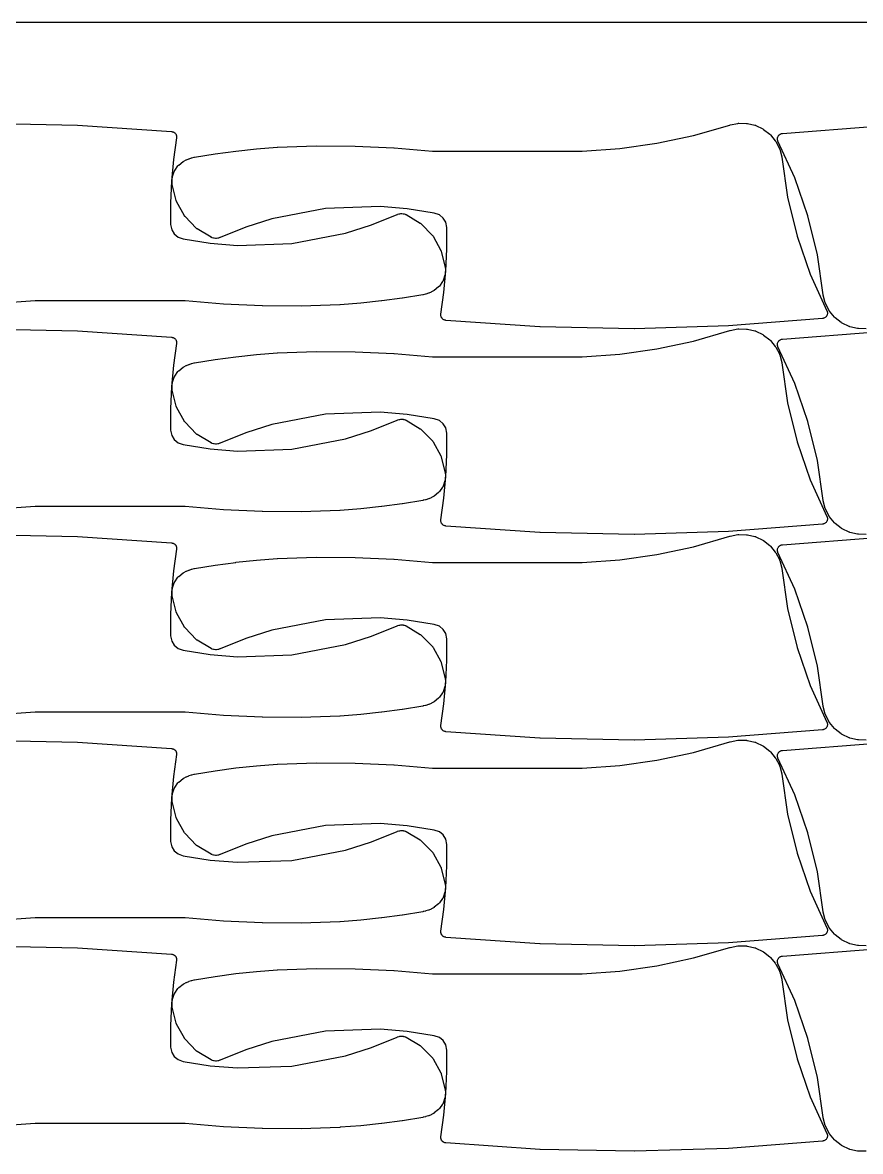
# Model space of a CAD drawing. Header units: metres. Extents: x 0 to 3000, y 0 to 1100.
# Drawn here: x 390 to 781, y 574 to 1100 of the extents above; entities that cross this region are included whole.
import ezdxf

# ---------------------------------------------------------------- set-up
doc = ezdxf.new("R2010")
doc.units = ezdxf.units.M

msp = doc.modelspace()

# ---------------------------------------------------------------- linework, layer by layer
at = {"color": 7}
msp.add_lwpolyline([(0, 0), (3000, 0), (3000, 1100), (0, 1100), (0, 0)], close=True, dxfattribs=at)
at = {"color": 1}
for points in [[(372.05, 1053.13), (415.88, 1052.27), (415.98, 1052.26), (459.75, 1049.25), (459.78, 1049.25), (459.81, 1049.24), (459.87, 1049.23), (459.94, 1049.23), (459.97, 1049.22), (460, 1049.22), (460.1, 1049.2), (460.3, 1049.15), (460.49, 1049.08), (460.58, 1049.04), (460.77, 1048.95), (460.94, 1048.84), (461.02, 1048.78), (461.19, 1048.66), (461.33, 1048.52), (461.41, 1048.44), (461.54, 1048.29), (461.66, 1048.12), (461.71, 1048.03), (461.81, 1047.85), (461.89, 1047.66), (461.92, 1047.57), (461.98, 1047.37), (462.02, 1047.17), (462.04, 1047.07), (462.06, 1046.87), (462.06, 1046.67), (462.05, 1046.56), (462.04, 1046.48), (462.04, 1046.4), (460.64, 1036.29), (459.73, 1026.18), (459.28, 1016.03), (459.31, 1006.02), (459.82, 1003.56), (459.82, 1003.56), (461, 1001.6), (462.78, 1000.16), (465.17, 999.31), (477.72, 997.31), (490.4, 996.28), (515.83, 997.19), (540.81, 1002), (552.94, 1005.85), (564.89, 1010.69), (564.95, 1010.71), (565.01, 1010.73), (565.6, 1010.93), (565.8, 1010.98), (566.01, 1011.02), (566.62, 1011.09), (566.82, 1011.1), (567.03, 1011.09), (567.64, 1011.03), (567.84, 1011), (568.04, 1010.95), (568.64, 1010.77), (568.68, 1010.75), (568.71, 1010.74), (568.77, 1010.72), (568.82, 1010.7), (568.86, 1010.68), (568.9, 1010.67), (568.95, 1010.64), (569, 1010.62), (569.03, 1010.6), (569.07, 1010.58), (575.63, 1006.67), (575.78, 1006.57), (575.92, 1006.46), (576.04, 1006.34), (581.26, 1000.94), (581.38, 1000.81), (581.48, 1000.67), (581.57, 1000.52), (585.21, 993.96), (585.29, 993.8), (585.36, 993.63), (585.41, 993.46), (587.23, 986.05), (587.24, 985.97), (587.26, 985.89), (587.26, 985.87), (587.27, 985.86), (587.27, 985.78), (587.28, 985.69), (587.28, 985.68), (587.28, 985.66), (587.28, 985.58), (587.29, 985.5), (587.19, 982.91), (587.17, 982.72), (587.14, 982.53), (587.08, 982.35), (586.27, 979.94), (586.2, 979.76), (586.12, 979.59), (586.02, 979.43), (584.56, 977.35), (584.45, 977.2), (584.31, 977.06), (584.17, 976.94), (582.15, 975.32), (582.07, 975.27), (582, 975.22), (581.99, 975.21), (581.99, 975.21), (581.91, 975.16), (581.83, 975.12), (580.79, 974.57), (580.63, 974.49), (579.54, 974.04), (579.38, 973.98), (578.26, 973.62), (578.09, 973.57), (576.94, 973.31), (576.89, 973.3), (576.83, 973.29), (567.29, 971.71), (567.23, 971.71), (557.65, 970.41), (557.6, 970.4), (547.98, 969.39), (547.92, 969.38), (538.28, 968.65), (538.24, 968.65), (538.2, 968.64), (520.18, 968.02), (520.1, 968.02), (502.08, 968.11), (502, 968.11), (483.99, 968.91), (483.91, 968.92), (466.03, 970.42), (396.26, 970.42), (378.78, 969.19)], [(783.28, 957.48), (779.7, 957.52), (779.48, 957.54), (779.27, 957.57), (775.78, 958.38), (775.57, 958.45), (775.37, 958.53), (772.1, 960.09), (771.91, 960.19), (771.73, 960.32), (768.87, 962.55), (768.71, 962.69), (768.56, 962.85), (766.28, 965.61), (766.15, 965.78), (766.04, 965.97), (764.4, 969.15), (764.31, 969.35), (764.24, 969.55), (763.31, 973.06), (763.31, 973.07), (763.31, 973.09), (763.29, 973.17), (763.27, 973.25), (763.27, 973.27), (763.27, 973.28), (760.58, 991.9), (756.17, 1010.05), (750.05, 1027.7), (742.24, 1044.81), (742.21, 1044.88), (742.18, 1044.95), (742.14, 1045.06), (742.07, 1045.29), (742.03, 1045.53), (742.01, 1045.65), (742, 1045.89), (742.02, 1046.13), (742.03, 1046.25), (742.08, 1046.49), (742.15, 1046.72), (742.2, 1046.84), (742.3, 1047.06), (742.43, 1047.27), (742.5, 1047.36), (742.65, 1047.55), (742.83, 1047.72), (742.92, 1047.8), (743.11, 1047.95), (743.32, 1048.07), (743.42, 1048.12), (743.65, 1048.22), (743.88, 1048.29), (744, 1048.31), (744.05, 1048.32), (744.09, 1048.33), (744.14, 1048.34), (744.19, 1048.35), (744.24, 1048.35), (744.29, 1048.36), (788.02, 1051.82)], [(372.05, 957.38), (415.88, 956.52), (415.98, 956.52), (459.75, 953.5), (459.78, 953.5), (459.81, 953.5), (459.87, 953.49), (459.94, 953.48), (459.97, 953.47), (460, 953.47), (460.1, 953.45), (460.3, 953.4), (460.49, 953.33), (460.58, 953.29), (460.77, 953.2), (460.94, 953.09), (461.02, 953.03), (461.19, 952.91), (461.33, 952.77), (461.41, 952.69), (461.54, 952.54), (461.66, 952.37), (461.71, 952.28), (461.81, 952.1), (461.89, 951.92), (461.92, 951.82), (461.98, 951.63), (462.02, 951.43), (462.04, 951.33), (462.06, 951.12), (462.06, 950.92), (462.05, 950.82), (462.04, 950.74), (462.04, 950.66), (460.64, 940.54), (459.73, 930.43), (459.28, 920.28), (459.31, 910.27), (459.82, 907.81), (459.82, 907.81), (461, 905.86), (462.78, 904.41), (465.17, 903.57), (477.72, 901.56), (490.4, 900.53), (515.83, 901.44), (540.81, 906.26), (552.94, 910.1), (564.89, 914.94), (564.95, 914.96), (565.01, 914.98), (565.6, 915.18), (565.8, 915.23), (566.01, 915.27), (566.62, 915.34), (566.82, 915.35), (567.03, 915.34), (567.64, 915.28), (567.84, 915.25), (568.04, 915.2), (568.64, 915.02), (568.68, 915.01), (568.71, 914.99), (568.77, 914.97), (568.82, 914.95), (568.86, 914.94), (568.9, 914.92), (568.95, 914.89), (569, 914.87), (569.03, 914.85), (569.07, 914.83), (575.63, 910.92), (575.78, 910.82), (575.92, 910.71), (576.04, 910.59), (581.26, 905.2), (581.38, 905.06), (581.48, 904.92), (581.57, 904.77), (585.21, 898.21), (585.29, 898.05), (585.36, 897.89), (585.41, 897.72), (587.23, 890.3), (587.24, 890.22), (587.26, 890.14), (587.26, 890.13), (587.27, 890.11), (587.27, 890.03), (587.28, 889.95), (587.28, 889.93), (587.28, 889.91), (587.28, 889.83), (587.29, 889.75), (587.19, 887.16), (587.17, 886.97), (587.14, 886.78), (587.08, 886.6), (586.27, 884.19), (586.2, 884.02), (586.12, 883.85), (586.02, 883.69), (584.56, 881.61), (584.45, 881.45), (584.31, 881.31), (584.17, 881.19), (582.15, 879.57), (582.07, 879.52), (582, 879.47), (581.99, 879.46), (581.99, 879.46), (581.91, 879.41), (581.83, 879.37), (580.79, 878.82), (580.63, 878.75), (579.54, 878.29), (579.38, 878.23), (578.26, 877.87), (578.09, 877.83), (576.94, 877.57), (576.89, 877.56), (576.83, 877.54), (567.29, 875.97), (567.23, 875.96), (557.65, 874.66), (557.6, 874.65), (547.98, 873.64), (547.92, 873.63), (538.28, 872.9), (538.24, 872.9), (538.2, 872.9), (520.18, 872.28), (520.1, 872.27), (502.08, 872.36), (502, 872.37), (483.99, 873.16), (483.91, 873.17), (466.03, 874.67), (396.26, 874.67), (378.78, 873.44)], [(783.28, 861.73), (779.7, 861.78), (779.48, 861.79), (779.27, 861.83), (775.78, 862.64), (775.57, 862.7), (775.37, 862.78), (772.1, 864.34), (771.91, 864.44), (771.73, 864.57), (768.87, 866.8), (768.71, 866.94), (768.56, 867.1), (766.28, 869.86), (766.15, 870.03), (766.04, 870.22), (764.4, 873.4), (764.31, 873.6), (764.24, 873.81), (763.31, 877.31), (763.31, 877.33), (763.31, 877.34), (763.29, 877.42), (763.27, 877.5), (763.27, 877.52), (763.27, 877.54), (760.58, 896.16), (756.17, 914.3), (750.05, 931.95), (742.24, 949.06), (742.21, 949.13), (742.18, 949.2), (742.14, 949.31), (742.07, 949.55), (742.03, 949.79), (742.01, 949.91), (742, 950.15), (742.02, 950.39), (742.03, 950.51), (742.08, 950.74), (742.15, 950.98), (742.2, 951.09), (742.3, 951.31), (742.43, 951.52), (742.5, 951.62), (742.65, 951.81), (742.83, 951.97), (742.92, 952.05), (743.11, 952.2), (743.32, 952.32), (743.42, 952.37), (743.65, 952.47), (743.88, 952.54), (744, 952.57), (744.05, 952.58), (744.09, 952.59), (744.14, 952.59), (744.19, 952.6), (744.24, 952.61), (744.29, 952.61), (788.02, 956.07)], [(372.05, 861.63), (415.88, 860.77), (415.98, 860.77), (459.75, 857.75), (459.78, 857.75), (459.81, 857.75), (459.87, 857.74), (459.94, 857.73), (459.97, 857.72), (460, 857.72), (460.1, 857.7), (460.3, 857.65), (460.49, 857.58), (460.58, 857.54), (460.77, 857.45), (460.94, 857.34), (461.02, 857.29), (461.19, 857.16), (461.33, 857.02), (461.41, 856.95), (461.54, 856.79), (461.66, 856.62), (461.71, 856.54), (461.81, 856.36), (461.89, 856.17), (461.92, 856.07), (461.98, 855.88), (462.02, 855.68), (462.04, 855.58), (462.06, 855.37), (462.06, 855.17), (462.05, 855.07), (462.04, 854.99), (462.04, 854.91), (460.64, 844.8), (459.73, 834.68), (459.28, 824.54), (459.31, 814.53), (459.82, 812.06), (459.82, 812.06), (461, 810.11), (462.78, 808.66), (465.17, 807.82), (477.72, 805.81), (490.4, 804.78), (515.83, 805.69), (540.81, 810.51), (552.94, 814.35), (564.89, 819.19), (564.95, 819.21), (565.01, 819.24), (565.6, 819.43), (565.8, 819.49), (566.01, 819.52), (566.62, 819.59), (566.82, 819.6), (567.03, 819.59), (567.64, 819.54), (567.84, 819.51), (568.04, 819.46), (568.64, 819.27), (568.68, 819.26), (568.71, 819.25), (568.77, 819.23), (568.82, 819.21), (568.86, 819.19), (568.9, 819.17), (568.95, 819.15), (569, 819.12), (569.03, 819.1), (569.07, 819.08), (575.63, 815.17), (575.78, 815.08), (575.92, 814.97), (576.04, 814.85), (581.26, 809.45), (581.38, 809.32), (581.48, 809.18), (581.57, 809.03), (585.21, 802.46), (585.29, 802.3), (585.36, 802.14), (585.41, 801.97), (587.23, 794.55), (587.24, 794.47), (587.26, 794.39), (587.26, 794.38), (587.27, 794.36), (587.27, 794.28), (587.28, 794.2), (587.28, 794.18), (587.28, 794.17), (587.28, 794.08), (587.29, 794), (587.19, 791.41), (587.17, 791.22), (587.14, 791.03), (587.08, 790.85), (586.27, 788.45), (586.2, 788.27), (586.12, 788.1), (586.02, 787.94), (584.56, 785.86), (584.45, 785.71), (584.31, 785.57), (584.17, 785.44), (582.15, 783.83), (582.07, 783.77), (582, 783.72), (581.99, 783.72), (581.99, 783.71), (581.91, 783.67), (581.83, 783.62), (580.79, 783.07), (580.63, 783), (579.54, 782.54), (579.38, 782.48), (578.26, 782.12), (578.09, 782.08), (576.94, 781.82), (576.89, 781.81), (576.83, 781.8), (567.29, 780.22), (567.23, 780.21), (557.65, 778.91), (557.6, 778.91), (547.98, 777.89), (547.92, 777.88), (538.28, 777.15), (538.24, 777.15), (538.2, 777.15), (520.18, 776.53), (520.1, 776.53), (502.08, 776.62), (502, 776.62), (483.99, 777.42), (483.91, 777.42), (466.03, 778.92), (396.26, 778.92), (378.78, 777.69)], [(783.28, 765.98), (779.7, 766.03), (779.48, 766.04), (779.27, 766.08), (775.78, 766.89), (775.57, 766.95), (775.37, 767.03), (772.1, 768.59), (771.91, 768.7), (771.73, 768.82), (768.87, 771.05), (768.71, 771.19), (768.56, 771.35), (766.28, 774.11), (766.15, 774.28), (766.04, 774.47), (764.4, 777.65), (764.31, 777.85), (764.24, 778.06), (763.31, 781.56), (763.31, 781.58), (763.31, 781.6), (763.29, 781.67), (763.27, 781.75), (763.27, 781.77), (763.27, 781.79), (760.58, 800.41), (756.17, 818.56), (750.05, 836.2), (742.24, 853.31), (742.21, 853.38), (742.18, 853.45), (742.14, 853.57), (742.07, 853.8), (742.03, 854.04), (742.01, 854.16), (742, 854.4), (742.02, 854.64), (742.03, 854.76), (742.08, 855), (742.15, 855.23), (742.2, 855.34), (742.3, 855.56), (742.43, 855.77), (742.5, 855.87), (742.65, 856.06), (742.83, 856.23), (742.92, 856.31), (743.11, 856.45), (743.32, 856.57), (743.42, 856.63), (743.65, 856.72), (743.88, 856.79), (744, 856.82), (744.05, 856.83), (744.09, 856.84), (744.14, 856.85), (744.19, 856.85), (744.24, 856.86), (744.29, 856.86), (788.02, 860.32)], [(372.05, 765.88), (415.88, 765.03), (415.98, 765.02), (459.75, 762.01), (459.78, 762), (459.81, 762), (459.87, 761.99), (459.94, 761.98), (459.97, 761.98), (460, 761.97), (460.1, 761.95), (460.3, 761.9), (460.49, 761.83), (460.58, 761.79), (460.77, 761.7), (460.94, 761.6), (461.02, 761.54), (461.19, 761.41), (461.33, 761.27), (461.41, 761.2), (461.54, 761.04), (461.66, 760.87), (461.71, 760.79), (461.81, 760.61), (461.89, 760.42), (461.92, 760.32), (461.98, 760.13), (462.02, 759.93), (462.04, 759.83), (462.06, 759.63), (462.06, 759.42), (462.05, 759.32), (462.04, 759.24), (462.04, 759.16), (460.64, 749.05), (459.73, 738.93), (459.28, 728.79), (459.31, 718.78), (459.82, 716.31), (459.82, 716.31), (461, 714.36), (462.78, 712.91), (465.17, 712.07), (477.72, 710.06), (490.4, 709.04), (515.83, 709.94), (540.81, 714.76), (552.94, 718.6), (564.89, 723.44), (564.95, 723.47), (565.01, 723.49), (565.6, 723.68), (565.8, 723.74), (566.01, 723.77), (566.62, 723.84), (566.82, 723.85), (567.03, 723.85), (567.64, 723.79), (567.84, 723.76), (568.04, 723.71), (568.64, 723.53), (568.68, 723.51), (568.71, 723.5), (568.77, 723.48), (568.82, 723.46), (568.86, 723.44), (568.9, 723.42), (568.95, 723.4), (569, 723.37), (569.03, 723.35), (569.07, 723.33), (575.63, 719.43), (575.78, 719.33), (575.92, 719.22), (576.04, 719.1), (581.26, 713.7), (581.38, 713.57), (581.48, 713.43), (581.57, 713.28), (585.21, 706.71), (585.29, 706.55), (585.36, 706.39), (585.41, 706.22), (587.23, 698.81), (587.24, 698.73), (587.26, 698.65), (587.26, 698.63), (587.27, 698.61), (587.27, 698.53), (587.28, 698.45), (587.28, 698.43), (587.28, 698.42), (587.28, 698.34), (587.29, 698.25), (587.19, 695.67), (587.17, 695.48), (587.14, 695.29), (587.08, 695.1), (586.27, 692.7), (586.2, 692.52), (586.12, 692.35), (586.02, 692.19), (584.56, 690.11), (584.45, 689.96), (584.31, 689.82), (584.17, 689.69), (582.15, 688.08), (582.07, 688.03), (582, 687.97), (581.99, 687.97), (581.99, 687.96), (581.91, 687.92), (581.83, 687.87), (580.79, 687.32), (580.63, 687.25), (579.54, 686.8), (579.38, 686.74), (578.26, 686.38), (578.09, 686.33), (576.94, 686.07), (576.89, 686.06), (576.83, 686.05), (567.29, 684.47), (567.23, 684.46), (557.65, 683.16), (557.6, 683.16), (547.98, 682.14), (547.92, 682.14), (538.28, 681.4), (538.24, 681.4), (538.2, 681.4), (520.18, 680.78), (520.1, 680.78), (502.08, 680.87), (502, 680.87), (483.99, 681.67), (483.91, 681.67), (466.03, 683.18), (396.26, 683.18), (378.78, 681.94)], [(783.28, 670.23), (779.7, 670.28), (779.48, 670.29), (779.27, 670.33), (775.78, 671.14), (775.57, 671.2), (775.37, 671.28), (772.1, 672.84), (771.91, 672.95), (771.73, 673.07), (768.87, 675.3), (768.71, 675.44), (768.56, 675.6), (766.28, 678.36), (766.15, 678.54), (766.04, 678.72), (764.4, 681.91), (764.31, 682.1), (764.24, 682.31), (763.31, 685.81), (763.31, 685.83), (763.31, 685.85), (763.29, 685.93), (763.27, 686.01), (763.27, 686.02), (763.27, 686.04), (760.58, 704.66), (756.17, 722.81), (750.05, 740.46), (742.24, 757.57), (742.21, 757.64), (742.18, 757.71), (742.14, 757.82), (742.07, 758.05), (742.03, 758.29), (742.01, 758.41), (742, 758.65), (742.02, 758.89), (742.03, 759.01), (742.08, 759.25), (742.15, 759.48), (742.2, 759.59), (742.3, 759.81), (742.43, 760.02), (742.5, 760.12), (742.65, 760.31), (742.83, 760.48), (742.92, 760.56), (743.11, 760.7), (743.32, 760.82), (743.42, 760.88), (743.65, 760.98), (743.88, 761.04), (744, 761.07), (744.05, 761.08), (744.09, 761.09), (744.14, 761.1), (744.19, 761.11), (744.24, 761.11), (744.29, 761.12), (788.02, 764.57)], [(372.05, 670.13), (415.88, 669.28), (415.98, 669.27), (459.75, 666.26), (459.78, 666.25), (459.81, 666.25), (459.87, 666.24), (459.94, 666.24), (459.97, 666.23), (460, 666.22), (460.1, 666.2), (460.3, 666.15), (460.49, 666.08), (460.58, 666.04), (460.77, 665.96), (460.94, 665.85), (461.02, 665.79), (461.19, 665.67), (461.33, 665.53), (461.41, 665.45), (461.54, 665.3), (461.66, 665.13), (461.71, 665.04), (461.81, 664.86), (461.89, 664.67), (461.92, 664.58), (461.98, 664.38), (462.02, 664.18), (462.04, 664.08), (462.06, 663.88), (462.06, 663.67), (462.05, 663.57), (462.04, 663.49), (462.04, 663.41), (460.64, 653.3), (459.73, 643.19), (459.28, 633.04), (459.31, 623.03), (459.82, 620.57), (459.82, 620.57), (461, 618.61), (462.78, 617.17), (465.17, 616.32), (477.72, 614.31), (490.4, 613.29), (515.83, 614.2), (540.81, 619.01), (552.94, 622.86), (564.89, 627.7), (564.95, 627.72), (565.01, 627.74), (565.6, 627.94), (565.8, 627.99), (566.01, 628.02), (566.62, 628.09), (566.82, 628.11), (567.03, 628.1), (567.64, 628.04), (567.84, 628.01), (568.04, 627.96), (568.64, 627.78), (568.68, 627.76), (568.71, 627.75), (568.77, 627.73), (568.82, 627.71), (568.86, 627.69), (568.9, 627.68), (568.95, 627.65), (569, 627.63), (569.03, 627.6), (569.07, 627.58), (575.63, 623.68), (575.78, 623.58), (575.92, 623.47), (576.04, 623.35), (581.26, 617.95), (581.38, 617.82), (581.48, 617.68), (581.57, 617.53), (585.21, 610.97), (585.29, 610.81), (585.36, 610.64), (585.41, 610.47), (587.23, 603.06), (587.24, 602.98), (587.26, 602.9), (587.26, 602.88), (587.27, 602.87), (587.27, 602.78), (587.28, 602.7), (587.28, 602.69), (587.28, 602.67), (587.28, 602.59), (587.29, 602.51), (587.19, 599.92), (587.17, 599.73), (587.14, 599.54), (587.08, 599.35), (586.27, 596.95), (586.2, 596.77), (586.12, 596.6), (586.02, 596.44), (584.56, 594.36), (584.45, 594.21), (584.31, 594.07), (584.17, 593.94), (582.15, 592.33), (582.07, 592.28), (582, 592.22), (581.99, 592.22), (581.99, 592.22), (581.91, 592.17), (581.83, 592.12), (580.79, 591.58), (580.63, 591.5), (579.54, 591.05), (579.38, 590.99), (578.26, 590.63), (578.09, 590.58), (576.94, 590.32), (576.89, 590.31), (576.83, 590.3), (567.29, 588.72), (567.23, 588.71), (557.65, 587.42), (557.6, 587.41), (547.98, 586.39), (547.92, 586.39), (538.28, 585.66), (538.24, 585.66), (538.2, 585.65), (520.18, 585.03), (520.1, 585.03), (502.08, 585.12), (502, 585.12), (483.99, 585.92), (483.91, 585.93), (466.03, 587.43), (396.26, 587.43), (378.78, 586.2)], [(783.28, 574.49), (779.7, 574.53), (779.48, 574.55), (779.27, 574.58), (775.78, 575.39), (775.57, 575.45), (775.37, 575.54), (772.1, 577.1), (771.91, 577.2), (771.73, 577.32), (768.87, 579.55), (768.71, 579.7), (768.56, 579.86), (766.28, 582.62), (766.15, 582.79), (766.04, 582.97), (764.4, 586.16), (764.31, 586.36), (764.24, 586.56), (763.31, 590.07), (763.31, 590.08), (763.31, 590.1), (763.29, 590.18), (763.27, 590.26), (763.27, 590.28), (763.27, 590.29), (760.58, 608.91), (756.17, 627.06), (750.05, 644.71), (742.24, 661.82), (742.21, 661.89), (742.18, 661.96), (742.14, 662.07), (742.07, 662.3), (742.03, 662.54), (742.01, 662.66), (742, 662.9), (742.02, 663.14), (742.03, 663.26), (742.08, 663.5), (742.15, 663.73), (742.2, 663.85), (742.3, 664.07), (742.43, 664.27), (742.5, 664.37), (742.65, 664.56), (742.83, 664.73), (742.92, 664.81), (743.11, 664.96), (743.32, 665.08), (743.42, 665.13), (743.65, 665.23), (743.88, 665.3), (744, 665.32), (744.05, 665.33), (744.09, 665.34), (744.14, 665.35), (744.19, 665.36), (744.24, 665.36), (744.29, 665.37), (788.02, 668.83)]]:
    msp.add_lwpolyline(points, dxfattribs=at)
for points in [[(587.47, 1007.05), (586.28, 1009), (584.51, 1010.45), (582.12, 1011.29), (569.56, 1013.3), (556.88, 1014.32), (531.46, 1013.42), (506.47, 1008.6), (494.35, 1004.76), (482.39, 999.92), (482.33, 999.89), (482.27, 999.87), (481.68, 999.68), (481.48, 999.62), (481.28, 999.59), (480.67, 999.52), (480.46, 999.51), (480.26, 999.51), (479.65, 999.57), (479.44, 999.6), (479.24, 999.65), (478.65, 999.83), (478.61, 999.85), (478.57, 999.86), (478.52, 999.88), (478.46, 999.9), (478.43, 999.92), (478.39, 999.94), (478.34, 999.96), (478.29, 999.99), (478.25, 1000.01), (478.22, 1000.03), (471.66, 1003.93), (471.51, 1004.03), (471.37, 1004.14), (471.24, 1004.26), (466.02, 1009.66), (465.91, 1009.79), (465.8, 1009.93), (465.71, 1010.08), (462.07, 1016.65), (461.99, 1016.8), (461.93, 1016.97), (461.88, 1017.14), (460.06, 1024.55), (460.04, 1024.63), (460.02, 1024.71), (460.02, 1024.73), (460.02, 1024.75), (460.01, 1024.83), (460, 1024.91), (460, 1024.92), (460, 1024.94), (460, 1025.02), (460, 1025.11), (460.1, 1027.69), (460.11, 1027.88), (460.15, 1028.07), (460.2, 1028.26), (461.01, 1030.66), (461.08, 1030.84), (461.17, 1031.01), (461.27, 1031.17), (462.72, 1033.25), (462.84, 1033.4), (462.97, 1033.54), (463.12, 1033.67), (465.14, 1035.28), (465.21, 1035.33), (465.29, 1035.39), (465.29, 1035.39), (465.3, 1035.4), (465.38, 1035.44), (465.46, 1035.49), (466.5, 1036.04), (466.66, 1036.11), (467.74, 1036.56), (467.9, 1036.62), (469.02, 1036.98), (469.19, 1037.03), (470.34, 1037.29), (470.4, 1037.3), (470.46, 1037.31), (480, 1038.89), (480.05, 1038.9), (489.63, 1040.19), (489.69, 1040.2), (499.3, 1041.22), (499.36, 1041.22), (509, 1041.96), (509.04, 1041.96), (509.08, 1041.96), (527.11, 1042.58), (527.18, 1042.58), (545.21, 1042.49), (545.29, 1042.49), (563.29, 1041.69), (563.37, 1041.69), (581.26, 1040.18), (651.03, 1040.18), (668.51, 1041.42), (685.84, 1043.85), (702.96, 1047.48), (719.88, 1052.31), (719.95, 1052.33), (720.02, 1052.35), (723.57, 1053.08), (723.79, 1053.12), (724, 1053.13), (727.59, 1053.08), (727.8, 1053.07), (728.01, 1053.03), (731.5, 1052.22), (731.71, 1052.16), (731.91, 1052.08), (735.18, 1050.52), (735.37, 1050.41), (735.55, 1050.29), (738.41, 1048.06), (738.57, 1047.92), (738.72, 1047.76), (741.01, 1045), (741.13, 1044.82), (741.24, 1044.64), (742.89, 1041.45), (742.97, 1041.26), (743.04, 1041.05), (743.97, 1037.55), (743.97, 1037.53), (743.98, 1037.51), (744, 1037.43), (744.01, 1037.35), (744.01, 1037.34), (744.02, 1037.32), (746.71, 1018.7), (751.12, 1000.55), (757.23, 982.9), (765.05, 965.79), (765.08, 965.72), (765.11, 965.65), (765.15, 965.54), (765.22, 965.31), (765.26, 965.07), (765.27, 964.95), (765.29, 964.71), (765.27, 964.47), (765.25, 964.35), (765.21, 964.11), (765.13, 963.88), (765.09, 963.77), (764.99, 963.55), (764.86, 963.34), (764.79, 963.24), (764.63, 963.05), (764.46, 962.88), (764.37, 962.8), (764.18, 962.66), (763.97, 962.53), (763.86, 962.48), (763.64, 962.38), (763.41, 962.32), (763.29, 962.29), (763.24, 962.28), (763.19, 962.27), (763.14, 962.26), (763.09, 962.25), (763.04, 962.25), (763, 962.24), (719.26, 958.78), (719.16, 958.78), (675.34, 957.48), (675.24, 957.48), (631.4, 958.33), (631.31, 958.34), (587.54, 961.35), (587.51, 961.36), (587.48, 961.36), (587.41, 961.37), (587.34, 961.38), (587.31, 961.38), (587.29, 961.39), (587.19, 961.41), (586.99, 961.46), (586.79, 961.53), (586.7, 961.57), (586.52, 961.66), (586.34, 961.76), (586.26, 961.82), (586.1, 961.95), (585.95, 962.09), (585.88, 962.16), (585.75, 962.32), (585.63, 962.49), (585.57, 962.57), (585.48, 962.75), (585.4, 962.94), (585.36, 963.03), (585.3, 963.23), (585.26, 963.43), (585.25, 963.53), (585.23, 963.73), (585.23, 963.94), (585.23, 964.04), (585.24, 964.12), (585.25, 964.2), (586.64, 974.31), (587.56, 984.43), (588, 994.57), (587.97, 1004.58), (587.47, 1007.05)], [(587.47, 911.3), (586.28, 913.25), (584.51, 914.7), (582.12, 915.54), (569.56, 917.55), (556.88, 918.57), (531.46, 917.67), (506.47, 912.85), (494.35, 909.01), (482.39, 904.17), (482.33, 904.15), (482.27, 904.12), (481.68, 903.93), (481.48, 903.87), (481.28, 903.84), (480.67, 903.77), (480.46, 903.76), (480.26, 903.77), (479.65, 903.82), (479.44, 903.85), (479.24, 903.9), (478.65, 904.09), (478.61, 904.1), (478.57, 904.11), (478.52, 904.13), (478.46, 904.15), (478.43, 904.17), (478.39, 904.19), (478.34, 904.21), (478.29, 904.24), (478.25, 904.26), (478.22, 904.28), (471.66, 908.19), (471.51, 908.28), (471.37, 908.39), (471.24, 908.51), (466.02, 913.91), (465.91, 914.04), (465.8, 914.18), (465.71, 914.33), (462.07, 920.9), (461.99, 921.06), (461.93, 921.22), (461.88, 921.39), (460.06, 928.81), (460.04, 928.89), (460.02, 928.97), (460.02, 928.98), (460.02, 929), (460.01, 929.08), (460, 929.16), (460, 929.18), (460, 929.19), (460, 929.28), (460, 929.36), (460.1, 931.94), (460.11, 932.14), (460.15, 932.32), (460.2, 932.51), (461.01, 934.91), (461.08, 935.09), (461.17, 935.26), (461.27, 935.42), (462.72, 937.5), (462.84, 937.65), (462.97, 937.79), (463.12, 937.92), (465.14, 939.53), (465.21, 939.59), (465.29, 939.64), (465.29, 939.64), (465.3, 939.65), (465.38, 939.69), (465.46, 939.74), (466.5, 940.29), (466.66, 940.36), (467.74, 940.82), (467.9, 940.88), (469.02, 941.23), (469.19, 941.28), (470.34, 941.54), (470.4, 941.55), (470.46, 941.56), (480, 943.14), (480.05, 943.15), (489.63, 944.45), (489.69, 944.45), (499.3, 945.47), (499.36, 945.47), (509, 946.21), (509.04, 946.21), (509.08, 946.21), (527.11, 946.83), (527.18, 946.83), (545.21, 946.74), (545.29, 946.74), (563.29, 945.94), (563.37, 945.94), (581.26, 944.44), (651.03, 944.44), (668.51, 945.67), (685.84, 948.1), (702.96, 951.73), (719.88, 956.57), (719.95, 956.58), (720.02, 956.6), (723.57, 957.34), (723.79, 957.37), (724, 957.38), (727.59, 957.33), (727.8, 957.32), (728.01, 957.28), (731.5, 956.47), (731.71, 956.41), (731.91, 956.33), (735.18, 954.77), (735.37, 954.66), (735.55, 954.54), (738.41, 952.31), (738.57, 952.17), (738.72, 952.01), (741.01, 949.25), (741.13, 949.08), (741.24, 948.89), (742.89, 945.71), (742.97, 945.51), (743.04, 945.3), (743.97, 941.8), (743.97, 941.78), (743.98, 941.76), (744, 941.68), (744.01, 941.61), (744.01, 941.59), (744.02, 941.57), (746.71, 922.95), (751.12, 904.8), (757.23, 887.16), (765.05, 870.04), (765.08, 869.98), (765.11, 869.91), (765.15, 869.79), (765.22, 869.56), (765.26, 869.32), (765.27, 869.2), (765.29, 868.96), (765.27, 868.72), (765.25, 868.6), (765.21, 868.36), (765.13, 868.13), (765.09, 868.02), (764.99, 867.8), (764.86, 867.59), (764.79, 867.49), (764.63, 867.3), (764.46, 867.13), (764.37, 867.05), (764.18, 866.91), (763.97, 866.79), (763.86, 866.73), (763.64, 866.64), (763.41, 866.57), (763.29, 866.54), (763.24, 866.53), (763.19, 866.52), (763.14, 866.51), (763.09, 866.51), (763.04, 866.5), (763, 866.5), (719.26, 863.04), (719.16, 863.03), (675.34, 861.73), (675.24, 861.73), (631.4, 862.59), (631.31, 862.59), (587.54, 865.61), (587.51, 865.61), (587.48, 865.61), (587.41, 865.62), (587.34, 865.63), (587.31, 865.64), (587.29, 865.64), (587.19, 865.66), (586.99, 865.71), (586.79, 865.78), (586.7, 865.82), (586.52, 865.91), (586.34, 866.02), (586.26, 866.07), (586.1, 866.2), (585.95, 866.34), (585.88, 866.41), (585.75, 866.57), (585.63, 866.74), (585.57, 866.82), (585.48, 867), (585.4, 867.19), (585.36, 867.29), (585.3, 867.48), (585.26, 867.68), (585.25, 867.78), (585.23, 867.99), (585.23, 868.19), (585.23, 868.29), (585.24, 868.37), (585.25, 868.45), (586.64, 878.56), (587.56, 888.68), (588, 898.82), (587.97, 908.83), (587.47, 911.3)], [(587.47, 815.55), (586.28, 817.5), (584.51, 818.95), (582.12, 819.79), (569.56, 821.8), (556.88, 822.83), (531.46, 821.92), (506.47, 817.1), (494.35, 813.26), (482.39, 808.42), (482.33, 808.4), (482.27, 808.38), (481.68, 808.18), (481.48, 808.13), (481.28, 808.09), (480.67, 808.02), (480.46, 808.01), (480.26, 808.02), (479.65, 808.08), (479.44, 808.1), (479.24, 808.16), (478.65, 808.34), (478.61, 808.35), (478.57, 808.36), (478.52, 808.39), (478.46, 808.41), (478.43, 808.42), (478.39, 808.44), (478.34, 808.47), (478.29, 808.49), (478.25, 808.51), (478.22, 808.53), (471.66, 812.44), (471.51, 812.54), (471.37, 812.65), (471.24, 812.77), (466.02, 818.16), (465.91, 818.3), (465.8, 818.44), (465.71, 818.58), (462.07, 825.15), (461.99, 825.31), (461.93, 825.47), (461.88, 825.64), (460.06, 833.06), (460.04, 833.14), (460.02, 833.22), (460.02, 833.23), (460.02, 833.25), (460.01, 833.33), (460, 833.41), (460, 833.43), (460, 833.45), (460, 833.53), (460, 833.61), (460.1, 836.2), (460.11, 836.39), (460.15, 836.58), (460.2, 836.76), (461.01, 839.17), (461.08, 839.34), (461.17, 839.51), (461.27, 839.67), (462.72, 841.75), (462.84, 841.91), (462.97, 842.05), (463.12, 842.17), (465.14, 843.79), (465.21, 843.84), (465.29, 843.89), (465.29, 843.9), (465.3, 843.9), (465.38, 843.95), (465.46, 843.99), (466.5, 844.54), (466.66, 844.61), (467.74, 845.07), (467.9, 845.13), (469.02, 845.49), (469.19, 845.53), (470.34, 845.79), (470.4, 845.8), (470.46, 845.82), (480, 847.39), (480.05, 847.4), (489.63, 848.7), (489.69, 848.71), (499.3, 849.72), (499.36, 849.73), (509, 850.46), (509.04, 850.46), (509.08, 850.46), (527.11, 851.08), (527.18, 851.09), (545.21, 851), (545.29, 850.99), (563.29, 850.19), (563.37, 850.19), (581.26, 848.69), (651.03, 848.69), (668.51, 849.92), (685.84, 852.36), (702.96, 855.99), (719.88, 860.82), (719.95, 860.84), (720.02, 860.85), (723.57, 861.59), (723.79, 861.62), (724, 861.63), (727.59, 861.58), (727.8, 861.57), (728.01, 861.53), (731.5, 860.72), (731.71, 860.66), (731.91, 860.58), (735.18, 859.02), (735.37, 858.92), (735.55, 858.79), (738.41, 856.56), (738.57, 856.42), (738.72, 856.26), (741.01, 853.5), (741.13, 853.33), (741.24, 853.14), (742.89, 849.96), (742.97, 849.76), (743.04, 849.55), (743.97, 846.05), (743.97, 846.03), (743.98, 846.02), (744, 845.94), (744.01, 845.86), (744.01, 845.84), (744.02, 845.82), (746.71, 827.2), (751.12, 809.06), (757.23, 791.41), (765.05, 774.3), (765.08, 774.23), (765.11, 774.16), (765.15, 774.04), (765.22, 773.81), (765.26, 773.57), (765.27, 773.45), (765.29, 773.21), (765.27, 772.97), (765.25, 772.85), (765.21, 772.62), (765.13, 772.38), (765.09, 772.27), (764.99, 772.05), (764.86, 771.84), (764.79, 771.74), (764.63, 771.55), (764.46, 771.38), (764.37, 771.31), (764.18, 771.16), (763.97, 771.04), (763.86, 770.98), (763.64, 770.89), (763.41, 770.82), (763.29, 770.79), (763.24, 770.78), (763.19, 770.77), (763.14, 770.77), (763.09, 770.76), (763.04, 770.75), (763, 770.75), (719.26, 767.29), (719.16, 767.28), (675.34, 765.98), (675.24, 765.98), (631.4, 766.84), (631.31, 766.84), (587.54, 769.86), (587.51, 769.86), (587.48, 769.86), (587.41, 769.87), (587.34, 769.88), (587.31, 769.89), (587.29, 769.89), (587.19, 769.91), (586.99, 769.96), (586.79, 770.03), (586.7, 770.07), (586.52, 770.16), (586.34, 770.27), (586.26, 770.33), (586.1, 770.45), (585.95, 770.59), (585.88, 770.66), (585.75, 770.82), (585.63, 770.99), (585.57, 771.08), (585.48, 771.26), (585.4, 771.44), (585.36, 771.54), (585.3, 771.73), (585.26, 771.93), (585.25, 772.03), (585.23, 772.24), (585.23, 772.44), (585.23, 772.54), (585.24, 772.62), (585.25, 772.7), (586.64, 782.81), (587.56, 792.93), (588, 803.08), (587.97, 813.09), (587.47, 815.55)], [(587.47, 719.8), (586.28, 721.76), (584.51, 723.2), (582.12, 724.05), (569.56, 726.05), (556.88, 727.08), (531.46, 726.17), (506.47, 721.36), (494.35, 717.51), (482.39, 712.67), (482.33, 712.65), (482.27, 712.63), (481.68, 712.43), (481.48, 712.38), (481.28, 712.34), (480.67, 712.27), (480.46, 712.26), (480.26, 712.27), (479.65, 712.33), (479.44, 712.36), (479.24, 712.41), (478.65, 712.59), (478.61, 712.61), (478.57, 712.62), (478.52, 712.64), (478.46, 712.66), (478.43, 712.68), (478.39, 712.69), (478.34, 712.72), (478.29, 712.74), (478.25, 712.76), (478.22, 712.78), (471.66, 716.69), (471.51, 716.79), (471.37, 716.9), (471.24, 717.02), (466.02, 722.42), (465.91, 722.55), (465.8, 722.69), (465.71, 722.84), (462.07, 729.4), (461.99, 729.56), (461.93, 729.73), (461.88, 729.9), (460.06, 737.31), (460.04, 737.39), (460.02, 737.47), (460.02, 737.49), (460.02, 737.5), (460.01, 737.58), (460, 737.67), (460, 737.68), (460, 737.7), (460, 737.78), (460, 737.86), (460.1, 740.45), (460.11, 740.64), (460.15, 740.83), (460.2, 741.01), (461.01, 743.42), (461.08, 743.6), (461.17, 743.76), (461.27, 743.93), (462.72, 746.01), (462.84, 746.16), (462.97, 746.3), (463.12, 746.42), (465.14, 748.04), (465.21, 748.09), (465.29, 748.14), (465.29, 748.15), (465.3, 748.15), (465.38, 748.2), (465.46, 748.24), (466.5, 748.79), (466.66, 748.87), (467.74, 749.32), (467.9, 749.38), (469.02, 749.74), (469.19, 749.79), (470.34, 750.04), (470.4, 750.05), (470.46, 750.07), (480, 751.65), (480.05, 751.65), (489.63, 752.95), (489.69, 752.96), (499.3, 753.97), (499.36, 753.98), (509, 754.71), (509.04, 754.71), (509.08, 754.72), (527.11, 755.34), (527.18, 755.34), (545.21, 755.25), (545.29, 755.25), (563.29, 754.45), (563.37, 754.44), (581.26, 752.94), (651.03, 752.94), (668.51, 754.17), (685.84, 756.61), (702.96, 760.24), (719.88, 765.07), (719.95, 765.09), (720.02, 765.11), (723.57, 765.84), (723.79, 765.87), (724, 765.88), (727.59, 765.84), (727.8, 765.82), (728.01, 765.78), (731.5, 764.97), (731.71, 764.91), (731.91, 764.83), (735.18, 763.27), (735.37, 763.17), (735.55, 763.04), (738.41, 760.81), (738.57, 760.67), (738.72, 760.51), (741.01, 757.75), (741.13, 757.58), (741.24, 757.39), (742.89, 754.21), (742.97, 754.01), (743.04, 753.81), (743.97, 750.3), (743.97, 750.29), (743.98, 750.27), (744, 750.19), (744.01, 750.11), (744.01, 750.09), (744.02, 750.08), (746.71, 731.46), (751.12, 713.31), (757.23, 695.66), (765.05, 678.55), (765.08, 678.48), (765.11, 678.41), (765.15, 678.3), (765.22, 678.06), (765.26, 677.83), (765.27, 677.71), (765.29, 677.47), (765.27, 677.23), (765.25, 677.11), (765.21, 676.87), (765.13, 676.64), (765.09, 676.52), (764.99, 676.3), (764.86, 676.09), (764.79, 676), (764.63, 675.81), (764.46, 675.64), (764.37, 675.56), (764.18, 675.41), (763.97, 675.29), (763.86, 675.24), (763.64, 675.14), (763.41, 675.07), (763.29, 675.04), (763.24, 675.04), (763.19, 675.03), (763.14, 675.02), (763.09, 675.01), (763.04, 675.01), (763, 675), (719.26, 671.54), (719.16, 671.54), (675.34, 670.23), (675.24, 670.23), (631.4, 671.09), (631.31, 671.1), (587.54, 674.11), (587.51, 674.11), (587.48, 674.12), (587.41, 674.13), (587.34, 674.13), (587.31, 674.14), (587.29, 674.14), (587.19, 674.16), (586.99, 674.21), (586.79, 674.28), (586.7, 674.32), (586.52, 674.41), (586.34, 674.52), (586.26, 674.58), (586.1, 674.7), (585.95, 674.84), (585.88, 674.92), (585.75, 675.07), (585.63, 675.24), (585.57, 675.33), (585.48, 675.51), (585.4, 675.7), (585.36, 675.79), (585.3, 675.99), (585.26, 676.19), (585.25, 676.29), (585.23, 676.49), (585.23, 676.69), (585.23, 676.8), (585.24, 676.88), (585.25, 676.95), (586.64, 687.07), (587.56, 697.18), (588, 707.33), (587.97, 717.34), (587.47, 719.8)], [(587.47, 624.05), (586.28, 626.01), (584.51, 627.46), (582.12, 628.3), (569.56, 630.31), (556.88, 631.33), (531.46, 630.43), (506.47, 625.61), (494.35, 621.77), (482.39, 616.92), (482.33, 616.9), (482.27, 616.88), (481.68, 616.68), (481.48, 616.63), (481.28, 616.6), (480.67, 616.53), (480.46, 616.51), (480.26, 616.52), (479.65, 616.58), (479.44, 616.61), (479.24, 616.66), (478.65, 616.84), (478.61, 616.86), (478.57, 616.87), (478.52, 616.89), (478.46, 616.91), (478.43, 616.93), (478.39, 616.94), (478.34, 616.97), (478.29, 617), (478.25, 617.02), (478.22, 617.04), (471.66, 620.94), (471.51, 621.04), (471.37, 621.15), (471.24, 621.27), (466.02, 626.67), (465.91, 626.8), (465.8, 626.94), (465.71, 627.09), (462.07, 633.66), (461.99, 633.81), (461.93, 633.98), (461.88, 634.15), (460.06, 641.56), (460.04, 641.64), (460.02, 641.72), (460.02, 641.74), (460.02, 641.75), (460.01, 641.84), (460, 641.92), (460, 641.93), (460, 641.95), (460, 642.03), (460, 642.11), (460.1, 644.7), (460.11, 644.89), (460.15, 645.08), (460.2, 645.27), (461.01, 647.67), (461.08, 647.85), (461.17, 648.02), (461.27, 648.18), (462.72, 650.26), (462.84, 650.41), (462.97, 650.55), (463.12, 650.68), (465.14, 652.29), (465.21, 652.34), (465.29, 652.4), (465.29, 652.4), (465.3, 652.4), (465.38, 652.45), (465.46, 652.5), (466.5, 653.04), (466.66, 653.12), (467.74, 653.57), (467.9, 653.63), (469.02, 653.99), (469.19, 654.04), (470.34, 654.3), (470.4, 654.31), (470.46, 654.32), (480, 655.9), (480.05, 655.91), (489.63, 657.2), (489.69, 657.21), (499.3, 658.23), (499.36, 658.23), (509, 658.96), (509.04, 658.97), (509.08, 658.97), (527.11, 659.59), (527.18, 659.59), (545.21, 659.5), (545.29, 659.5), (563.29, 658.7), (563.37, 658.69), (581.26, 657.19), (651.03, 657.19), (668.51, 658.42), (685.84, 660.86), (702.96, 664.49), (719.88, 669.32), (719.95, 669.34), (720.02, 669.36), (723.57, 670.09), (723.79, 670.13), (724, 670.13), (727.59, 670.09), (727.8, 670.07), (728.01, 670.04), (731.5, 669.23), (731.71, 669.17), (731.91, 669.08), (735.18, 667.52), (735.37, 667.42), (735.55, 667.3), (738.41, 665.07), (738.57, 664.92), (738.72, 664.77), (741.01, 662.01), (741.13, 661.83), (741.24, 661.65), (742.89, 658.46), (742.97, 658.26), (743.04, 658.06), (743.97, 654.56), (743.97, 654.54), (743.98, 654.52), (744, 654.44), (744.01, 654.36), (744.01, 654.35), (744.02, 654.33), (746.71, 635.71), (751.12, 617.56), (757.23, 599.91), (765.05, 582.8), (765.08, 582.73), (765.11, 582.66), (765.15, 582.55), (765.22, 582.32), (765.26, 582.08), (765.27, 581.96), (765.29, 581.72), (765.27, 581.48), (765.25, 581.36), (765.21, 581.12), (765.13, 580.89), (765.09, 580.78), (764.99, 580.55), (764.86, 580.35), (764.79, 580.25), (764.63, 580.06), (764.46, 579.89), (764.37, 579.81), (764.18, 579.67), (763.97, 579.54), (763.86, 579.49), (763.64, 579.39), (763.41, 579.32), (763.29, 579.3), (763.24, 579.29), (763.19, 579.28), (763.14, 579.27), (763.09, 579.26), (763.04, 579.26), (763, 579.25), (719.26, 575.79), (719.16, 575.79), (675.34, 574.49), (675.24, 574.49), (631.4, 575.34), (631.31, 575.35), (587.54, 578.36), (587.51, 578.37), (587.48, 578.37), (587.41, 578.38), (587.34, 578.39), (587.31, 578.39), (587.29, 578.4), (587.19, 578.42), (586.99, 578.47), (586.79, 578.54), (586.7, 578.58), (586.52, 578.67), (586.34, 578.77), (586.26, 578.83), (586.1, 578.95), (585.95, 579.1), (585.88, 579.17), (585.75, 579.33), (585.63, 579.49), (585.57, 579.58), (585.48, 579.76), (585.4, 579.95), (585.36, 580.04), (585.3, 580.24), (585.26, 580.44), (585.25, 580.54), (585.23, 580.74), (585.23, 580.95), (585.23, 581.05), (585.24, 581.13), (585.25, 581.21), (586.64, 591.32), (587.56, 601.43), (588, 611.58), (587.97, 621.59), (587.47, 624.05)]]:
    msp.add_lwpolyline(points, close=True, dxfattribs=at)

doc.saveas('drawing.dxf')
